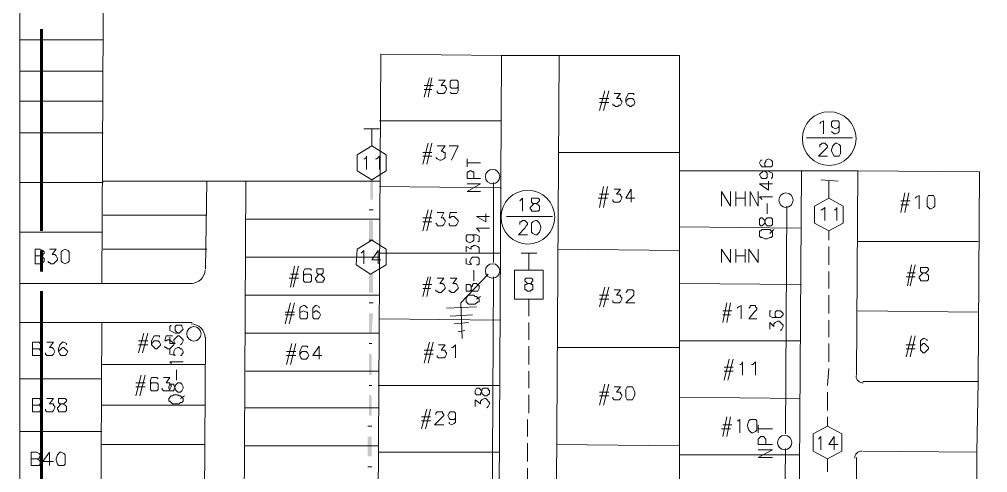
# Model space of a CAD drawing. Header units: millimetres. Extents: x 5.9 to 40.1, y 2 to 30.5.
# Drawn here: x 14.853 to 18.273, y 26.886 to 28.487 of the extents above; entities that cross this region are included whole.
import ezdxf

# ---------------------------------------------------------------- set-up
doc = ezdxf.new("R2010")
doc.units = ezdxf.units.MM
for name, color, linetype in [('PDF_0', 7, 'Continuous'), ('PDF_S24$BOUNDARY-NODE', 3, 'Continuous'), ('PDF_S24$CAAER01', 7, 'Continuous'), ('PDF_S24$Passives-TapOffs', 7, 'Continuous'), ('PDF_S24$POLE', 7, 'Continuous'), ('PDF_S24$STRAND', 7, 'Continuous'), ('PDF_S24$Symbols-SelfTerminating', 7, 'Continuous')]:
    doc.layers.add(name, color=color, linetype=linetype)
for name, color, linetype, true_color in [('PDF_S24$Cable-565', 23, 'Continuous', 0xdd8a6e), ('PDF_S24$LOTS', 254, 'Continuous', 0xdcdcdc), ('PDF_S24$ROAD', 8, 'Continuous', 0x808080), ('PDF_S24$SDU', 157, 'Continuous', 0x396472), ('PDF_S24$Symbols-EndOfLine', 15, 'Continuous', 0x954a4a), ('PDF_S24$Symbols-Ground', 12, 'Continuous', 0xb80000)]:
    doc.layers.add(name, color=color, linetype=linetype, true_color=true_color)

msp = doc.modelspace()

# ---------------------------------------------------------------- hatches: boundary and pattern name
at = {"layer": 'PDF_S24$CAAER01', "transparency": 33554559}
for points in [[(16.1023, 27.9206), (16.093, 27.9206), (16.1023, 27.8512)], [(16.1023, 27.8512), (16.093, 27.9206), (16.093, 27.8512)], [(16.1023, 27.7772), (16.0884, 27.7772), (16.1023, 27.7078)], [(16.1023, 27.7078), (16.0884, 27.7772), (16.0884, 27.7078)], [(16.1023, 27.5875), (16.0884, 27.5875), (16.1023, 27.5227)], [(16.1023, 27.5227), (16.0884, 27.5875), (16.0884, 27.5227)], [(16.1023, 27.4487), (16.0884, 27.4487), (16.0977, 27.3793)], [(16.0977, 27.3793), (16.0884, 27.4487), (16.0884, 27.3793)], [(16.0977, 27.3052), (16.0884, 27.3052), (16.0977, 27.2312)], [(16.0977, 27.2312), (16.0884, 27.3052), (16.0884, 27.2312)], [(16.0977, 27.1572), (16.0884, 27.1618), (16.0977, 27.0878)], [(16.0977, 27.0878), (16.0884, 27.1618), (16.0884, 27.0878)], [(16.0977, 27.0137), (16.0838, 27.0137), (16.0977, 26.9443)], [(16.0977, 26.9443), (16.0838, 27.0137), (16.0838, 26.9443)]]:
    msp.add_hatch(color=256, dxfattribs=at).paths.add_polyline_path(points)

# ---------------------------------------------------------------- linework, layer by layer
at = {"layer": 'PDF_0', "lineweight": 9}
msp.add_lwpolyline([(18.6934, 29.2162), (18.2168, 29.2625), (17.421, 29.3319), (16.9352, 29.4105), (16.4817, 29.4753), (16.1948, 29.5447), (16.0236, 29.6558), (15.8108, 29.8917), (15.5332, 30.1323), (14.853, 30.4562), (14.8576, 23.0438)], dxfattribs=at)
at = {"layer": 'PDF_S24$BOUNDARY-NODE', "lineweight": 60}
for points in [[(14.9317, 28.4527), (14.9317, 27.7402)], [(14.9317, 27.6708), (14.9317, 27.5967)], [(14.9317, 27.5273), (14.9317, 26.8148)]]:
    msp.add_lwpolyline(points, dxfattribs=at)
at = {"layer": 'PDF_S24$CAAER01', "lineweight": 0}
for points in [[(16.0884, 27.8142), (16.1023, 27.8142)], [(16.0884, 27.7078), (16.1023, 27.7078)], [(16.0884, 27.4857), (16.1023, 27.4857)], [(16.0884, 27.3423), (16.0977, 27.3423)], [(16.0884, 27.1942), (16.0977, 27.1942)], [(16.0838, 27.0508), (16.0977, 27.0508)], [(16.0838, 26.9073), (16.0977, 26.9073)]]:
    msp.add_lwpolyline(points, dxfattribs=at)
at = {"layer": 'PDF_S24$Cable-565', "lineweight": 13}
for points in [[(17.7125, 27.7078), (17.7125, 27.7402)], [(17.7125, 27.6199), (17.7125, 27.6847)], [(17.7125, 27.5366), (17.7125, 27.5967)], [(17.7125, 27.4487), (17.7125, 27.5135)], [(16.6529, 27.4394), (16.6529, 27.4996)], [(16.6529, 27.3561), (16.6529, 27.4163)], [(17.7125, 27.3654), (17.7125, 27.4255)], [(16.6529, 27.2682), (16.6529, 27.333)], [(17.7125, 27.2775), (17.7125, 27.3423)], [(16.6529, 27.1849), (16.6529, 27.2451)], [(17.7079, 27.1942), (17.7125, 27.2543)], [(16.6529, 27.097), (16.6529, 27.1618)], [(17.7079, 27.1063), (17.7079, 27.1711)], [(16.6483, 27.0137), (16.6483, 27.0739)], [(17.7079, 27.0508), (17.7079, 27.0831)], [(16.6483, 26.9258), (16.6483, 26.9906)], [(17.7079, 26.8888), (17.7079, 26.9351)], [(16.6483, 26.8425), (16.6483, 26.9027)]]:
    msp.add_lwpolyline(points, dxfattribs=at)
at = {"layer": 'PDF_S24$LOTS', "lineweight": 0}
for points in [[(15.1445, 27.5551), (15.1538, 29.392), (14.8537, 29.392)], [(14.8543, 28.4157), (15.1491, 28.4157)], [(16.0977, 23.053), (16.1301, 28.3648), (16.5557, 28.3602)], [(17.185, 23.053), (17.185, 28.3602), (16.7593, 28.3602)], [(14.8543, 28.3047), (15.1491, 28.3047)], [(14.8544, 28.1983), (15.1491, 28.1983)], [(16.5557, 28.1288), (16.1254, 28.1288)], [(14.8545, 28.0872), (15.1491, 28.0872)], [(16.7593, 28.0178), (17.185, 28.0178)], [(17.185, 23.909), (17.185, 27.953), (17.6153, 27.953)], [(18.24, 27.2081), (18.2446, 27.9484), (17.8143, 27.953)], [(14.8546, 27.9114), (15.1491, 27.9114)], [(15.1491, 27.916), (15.5147, 27.916)], [(15.6535, 27.916), (16.1254, 27.916)], [(16.5511, 27.8929), (16.1254, 27.8975)], [(15.1491, 27.7957), (15.5147, 27.7957)], [(15.6535, 27.7818), (16.1254, 27.7818)], [(17.6107, 27.7494), (17.185, 27.7541)], [(14.8547, 27.7356), (15.1445, 27.7356)], [(15.1491, 27.6754), (15.5147, 27.6754)], [(16.7547, 27.6754), (17.185, 27.6708)], [(17.8143, 27.7032), (18.24, 27.7032)], [(15.6535, 27.6476), (16.1254, 27.6476)], [(16.5511, 27.6615), (16.1254, 27.6615)], [(17.6107, 27.5505), (17.185, 27.5551)], [(15.6535, 27.5135), (16.1254, 27.5135)], [(17.8143, 27.4579), (18.24, 27.4533)], [(15.4869, 23.6406), (15.126, 23.6406), (15.1445, 27.4163)], [(16.5511, 27.4255), (16.1254, 27.4302)], [(15.6535, 27.3793), (16.1254, 27.3793)], [(17.6107, 27.3515), (17.185, 27.3515)], [(16.7547, 27.3284), (17.185, 27.3284)], [(15.1445, 27.2682), (15.51, 27.2682)], [(15.6535, 27.2451), (16.1208, 27.2451)], [(14.855, 27.2173), (15.1445, 27.2173)], [(16.5511, 27.1942), (16.1208, 27.1942)], [(15.1445, 27.1248), (15.51, 27.1248)], [(17.6107, 27.1479), (17.185, 27.1525)], [(15.6489, 27.1155), (16.1208, 27.1155)], [(14.8551, 27.0322), (15.1445, 27.0322)], [(15.1445, 26.986), (15.5054, 26.986)], [(15.6489, 26.9813), (16.1208, 26.9813)], [(16.5465, 26.9582), (16.1208, 26.9582)], [(16.7501, 26.986), (17.185, 26.9813)], [(18.2168, 23.053), (18.2354, 26.9582)], [(17.6061, 26.949), (17.185, 26.949)]]:
    msp.add_lwpolyline(points, dxfattribs=at)
at = {"layer": 'PDF_S24$Passives-TapOffs', "lineweight": 9}
for points in [[(16.0468, 28.0085), (16.0977, 28.0409), (16.1486, 28.0085), (16.1486, 27.953), (16.0977, 27.9206), (16.0468, 27.953)], [(17.6616, 27.8281), (17.7125, 27.8559), (17.7634, 27.8281), (17.7634, 27.7679), (17.7125, 27.7402), (17.6616, 27.7679)], [(16.0468, 27.6754), (16.0977, 27.7078), (16.1486, 27.6754), (16.1486, 27.6199), (16.093, 27.5875), (16.0422, 27.6199)], [(16.602, 27.4996), (16.602, 27.6014), (16.7038, 27.6014), (16.7038, 27.4996)], [(16.6437, 27.5736), (16.6622, 27.5736), (16.6668, 27.569), (16.6668, 27.5644), (16.6622, 27.5597), (16.6622, 27.5551), (16.6529, 27.5551), (16.6437, 27.5505), (16.639, 27.5505), (16.639, 27.532), (16.6437, 27.532), (16.6483, 27.5273), (16.6575, 27.5273), (16.6622, 27.532), (16.6668, 27.532), (16.6668, 27.5505), (16.6622, 27.5505), (16.6575, 27.5551), (16.6483, 27.5551), (16.639, 27.5644), (16.639, 27.569)], [(17.7588, 26.9628), (17.7079, 26.9351), (17.657, 26.9628), (17.657, 27.023), (17.7079, 27.0508), (17.7588, 27.023)]]:
    msp.add_lwpolyline(points, close=True, dxfattribs=at)
for points in [[(16.0699, 27.9947), (16.0745, 27.9947), (16.0792, 28.0039), (16.0792, 27.9576)], [(16.1116, 27.9947), (16.1162, 27.9947), (16.1254, 28.0039), (16.1254, 27.9576)], [(17.6847, 27.8142), (17.6894, 27.8142), (17.6986, 27.8235), (17.6986, 27.7772)], [(17.731, 27.8142), (17.7356, 27.8142), (17.7403, 27.8235), (17.7403, 27.7772)], [(16.0607, 27.6615), (16.0699, 27.6708), (16.0699, 27.6245)], [(16.1301, 27.6384), (16.0977, 27.6384), (16.1208, 27.6708), (16.1208, 27.6245)], [(17.6755, 27.0045), (17.6847, 27.0137), (17.6847, 26.9675)], [(17.7449, 26.986), (17.7125, 26.986), (17.731, 27.0137), (17.731, 26.9675)]]:
    msp.add_lwpolyline(points, dxfattribs=at)
at = {"layer": 'PDF_S24$POLE', "lineweight": 0}
for points in [[(16.4354, 27.9947), (16.4354, 27.9669)], [(16.4817, 27.9808), (16.4354, 27.9808)], [(17.4904, 27.9669), (17.5089, 27.9669), (17.5135, 27.9715), (17.5135, 27.9854), (17.5089, 27.99), (17.4997, 27.9947), (17.4904, 27.99), (17.4904, 27.9854), (17.4858, 27.9808), (17.4858, 27.9715), (17.4904, 27.9669), (17.4765, 27.9669), (17.4719, 27.9715), (17.4673, 27.9808), (17.4719, 27.99), (17.4765, 27.99)], [(16.4817, 27.9253), (16.4354, 27.9253), (16.4354, 27.9484), (16.4401, 27.9484), (16.4447, 27.953), (16.4493, 27.953), (16.454, 27.9484), (16.4586, 27.9484), (16.4586, 27.9253)], [(17.4812, 27.953), (17.495, 27.953), (17.5135, 27.9438), (17.5135, 27.9299), (17.5089, 27.9253)], [(17.4997, 27.916), (17.4997, 27.8836), (17.4673, 27.9068), (17.5135, 27.9068)], [(16.4817, 27.879), (16.4354, 27.879), (16.4817, 27.9068), (16.4354, 27.9068)], [(17.4765, 27.8512), (17.4673, 27.8605), (17.5135, 27.8605)], [(17.495, 27.8373), (17.495, 27.8003)], [(17.5182, 27.7448), (17.5043, 27.7309)], [(16.454, 27.7263), (16.4354, 27.7263), (16.4308, 27.7217), (16.4308, 27.7078), (16.4354, 27.7032), (16.4447, 27.6985), (16.454, 27.7032), (16.4586, 27.7078), (16.4586, 27.7217), (16.454, 27.7263), (16.4678, 27.7263), (16.4771, 27.7217), (16.4771, 27.7032), (16.4725, 27.7032)], [(16.4308, 27.6661), (16.4308, 27.6847), (16.4493, 27.6754), (16.4493, 27.6847), (16.454, 27.6847), (16.4586, 27.6893), (16.4632, 27.6893), (16.4725, 27.6847), (16.4771, 27.68), (16.4771, 27.6615), (16.4678, 27.6615)], [(16.4678, 27.6199), (16.4725, 27.6199), (16.4771, 27.6245), (16.4771, 27.643), (16.4725, 27.6476), (16.454, 27.6476), (16.4493, 27.643), (16.4447, 27.6338), (16.4447, 27.6291), (16.4493, 27.6245), (16.4493, 27.6199), (16.4308, 27.6245), (16.4308, 27.643)], [(16.4586, 27.6014), (16.4586, 27.5644)], [(16.4493, 27.532), (16.4447, 27.5273), (16.4308, 27.5273), (16.4308, 27.5505), (16.4447, 27.5505), (16.4493, 27.5458), (16.4493, 27.5412), (16.454, 27.5458), (16.454, 27.5505), (16.4586, 27.5551), (16.4678, 27.5551), (16.4771, 27.5458), (16.4771, 27.5366), (16.4725, 27.5273), (16.454, 27.5273), (16.4493, 27.532), (16.4493, 27.5412)], [(16.4817, 27.5088), (16.4678, 27.4996)], [(15.4175, 27.3793), (15.4036, 27.3793), (15.3851, 27.3885), (15.3851, 27.4024), (15.3897, 27.407)], [(15.4221, 27.3376), (15.4268, 27.3423), (15.4314, 27.3515), (15.4314, 27.3561), (15.4175, 27.37), (15.4129, 27.37), (15.399, 27.3561), (15.399, 27.3515), (15.4036, 27.3423), (15.3851, 27.3423), (15.3851, 27.3654)], [(15.4221, 27.3006), (15.4268, 27.3006), (15.4268, 27.3052), (15.4314, 27.3099), (15.4314, 27.3145), (15.4268, 27.3237), (15.4221, 27.3237), (15.4175, 27.3284), (15.4129, 27.3284), (15.4036, 27.3237), (15.399, 27.3145), (15.399, 27.3052), (15.4036, 27.3006), (15.3851, 27.3052), (15.3851, 27.3237)], [(15.3897, 27.2682), (15.3897, 27.2728), (15.3851, 27.2775), (15.4314, 27.2775)], [(15.4083, 27.2497), (15.4083, 27.2127)], [(15.436, 27.1572), (15.4221, 27.1479)], [(17.4626, 27.0554), (17.4626, 27.0276)], [(17.5135, 27.0415), (17.4626, 27.0415)], [(17.5135, 26.986), (17.4626, 26.986), (17.4626, 27.0045), (17.4719, 27.0137), (17.4812, 27.0137), (17.4904, 27.0045), (17.4904, 26.986)], [(17.5135, 26.9397), (17.4626, 26.9397), (17.5135, 26.9675), (17.4626, 26.9675)]]:
    msp.add_lwpolyline(points, dxfattribs=at)
for points in [[(17.4904, 27.9484), (17.495, 27.9438), (17.495, 27.9299), (17.4904, 27.9253), (17.4765, 27.9253), (17.4719, 27.9299), (17.4673, 27.9391), (17.4812, 27.953)], [(17.4673, 27.7633), (17.4673, 27.7818), (17.4719, 27.7864), (17.4765, 27.7864), (17.4858, 27.7772), (17.4858, 27.7726), (17.4904, 27.7633), (17.495, 27.7587), (17.5089, 27.7587), (17.5135, 27.7633), (17.5135, 27.7818), (17.5089, 27.7864), (17.495, 27.7864), (17.4904, 27.7818), (17.4858, 27.7726), (17.4858, 27.7679), (17.4765, 27.7587), (17.4719, 27.7587)], [(17.4673, 27.7217), (17.4673, 27.7402), (17.4719, 27.7402), (17.4765, 27.7448), (17.5043, 27.7448), (17.5135, 27.7356), (17.5135, 27.7217), (17.5089, 27.717), (17.5043, 27.717), (17.495, 27.7124), (17.4858, 27.7124), (17.4765, 27.717), (17.4719, 27.717)], [(16.4308, 27.4903), (16.4308, 27.5042), (16.4401, 27.5135), (16.4586, 27.5135), (16.4632, 27.5088), (16.4678, 27.5088), (16.4771, 27.4996), (16.4771, 27.4903), (16.4725, 27.4903), (16.4632, 27.4811), (16.4401, 27.4811)], [(15.4083, 27.3839), (15.4036, 27.3885), (15.4036, 27.4024), (15.4083, 27.407), (15.4268, 27.407), (15.4268, 27.4024), (15.4314, 27.3932), (15.4175, 27.3793)], [(15.3805, 27.1849), (15.3805, 27.1896), (15.3851, 27.1988), (15.399, 27.1988), (15.399, 27.1942), (15.4036, 27.1849), (15.4036, 27.1803), (15.4129, 27.1711), (15.4221, 27.1711), (15.4268, 27.1757), (15.4314, 27.1849), (15.4314, 27.1896), (15.4268, 27.1988), (15.4221, 27.2034), (15.4129, 27.2034), (15.4036, 27.1942), (15.4036, 27.1896), (15.399, 27.1803), (15.399, 27.1757), (15.3851, 27.1757)], [(15.3805, 27.1387), (15.3805, 27.1479), (15.3897, 27.1572), (15.3944, 27.1572), (15.399, 27.1618), (15.4129, 27.1618), (15.4175, 27.1572), (15.4221, 27.1572), (15.4314, 27.1479), (15.4314, 27.1387), (15.4268, 27.134), (15.4221, 27.134), (15.4175, 27.1294), (15.3944, 27.1294), (15.3851, 27.1387)]]:
    msp.add_lwpolyline(points, close=True, dxfattribs=at)
for centre in [(16.5245, 27.9321), (17.561, 27.8488), (16.5245, 27.5989), (15.4695, 27.3768), (17.5564, 26.9928)]:
    msp.add_circle(centre, 0.0254, dxfattribs=at)
at = {"layer": 'PDF_S24$ROAD', "lineweight": 0}
for points in [[(16.528, 23.053), (16.5557, 28.3602), (16.7593, 28.3602), (16.7269, 23.053)], [(17.8097, 27.2312), (17.8143, 27.953), (17.6153, 27.953), (17.5829, 23.053)], [(15.51, 27.606), (15.5147, 27.916), (15.6535, 27.916), (15.6303, 23.5018)], [(14.8548, 27.5551), (15.4638, 27.5551)], [(14.8549, 27.4163), (15.4638, 27.4163)], [(15.4869, 23.5805), (15.51, 27.3654)], [(17.8328, 27.2081), (18.24, 27.2081), (18.2354, 26.9582), (17.8328, 26.9628)], [(17.7865, 23.053), (17.8097, 26.9397)]]:
    msp.add_lwpolyline(points, dxfattribs=at)
for centre, radius, start, end in [((15.4602, 27.6036), 0.0486, 270, 359.6595), ((15.4602, 27.3629), 0.0486, 359.6593, 90.0001), ((17.834, 27.2288), 0.0254, 179.6593, 269.6596), ((17.8294, 26.9372), 0.0254, 89.6593, 179.6596)]:
    msp.add_arc(centre, radius, start, end, dxfattribs=at)
at = {"layer": 'PDF_S24$SDU', "lineweight": 0}
for points in [[(16.2828, 28.2121), (16.3013, 28.2815)], [(16.3151, 28.2538), (16.2828, 28.2538)], [(16.2966, 28.2121), (16.3105, 28.2815)], [(16.3337, 28.2723), (16.3568, 28.2723), (16.3429, 28.2538), (16.3568, 28.2538), (16.3568, 28.2491), (16.3614, 28.2445), (16.3614, 28.2399), (16.3568, 28.2306), (16.3522, 28.226), (16.3337, 28.226), (16.329, 28.2306), (16.329, 28.2353)], [(16.4031, 28.2491), (16.4031, 28.2677), (16.3984, 28.2723), (16.3799, 28.2723), (16.3753, 28.2677), (16.3753, 28.2491), (16.3799, 28.2445), (16.3984, 28.2445), (16.4031, 28.2491), (16.4031, 28.2353), (16.3984, 28.226), (16.3799, 28.226), (16.3753, 28.2306)], [(16.3105, 28.2399), (16.2828, 28.2399)], [(16.9028, 28.1659), (16.9213, 28.2353)], [(16.9167, 28.1659), (16.9352, 28.2353)], [(16.9537, 28.226), (16.9768, 28.226), (16.9629, 28.2075), (16.9768, 28.2075), (16.9768, 28.2029), (16.9814, 28.1983), (16.9814, 28.1936), (16.9768, 28.1844), (16.9722, 28.1844), (16.9676, 28.1797), (16.9583, 28.1797), (16.9537, 28.1844), (16.949, 28.1844), (16.949, 28.189)], [(16.9953, 28.1936), (16.9953, 28.2075), (17.0046, 28.226), (17.0231, 28.226), (17.0231, 28.2214)], [(16.9352, 28.2075), (16.9028, 28.2075)], [(16.9352, 28.1936), (16.9028, 28.1936)], [(16.2781, 27.9762), (16.2966, 28.0502)], [(16.292, 27.9762), (16.3105, 28.0502)], [(16.3105, 28.0178), (16.2781, 28.0178)], [(16.329, 28.0409), (16.3568, 28.0409), (16.3429, 28.0224), (16.3475, 28.0224), (16.3522, 28.0178), (16.3568, 28.0178), (16.3568, 27.9993), (16.3522, 27.9947), (16.3429, 27.99), (16.3383, 27.99), (16.329, 27.9947), (16.3244, 27.9993)], [(16.3707, 28.0409), (16.4031, 28.0409), (16.3799, 27.99)], [(16.3105, 28.0039), (16.2781, 28.0039)], [(16.9028, 27.8235), (16.9167, 27.8975)], [(16.9167, 27.8235), (16.9305, 27.8975)], [(16.9537, 27.8882), (16.9768, 27.8882), (16.9629, 27.8697), (16.9768, 27.8697), (16.9768, 27.8651), (16.9814, 27.8605), (16.9814, 27.8559), (16.9768, 27.8466), (16.9722, 27.842), (16.9537, 27.842), (16.949, 27.8466), (16.949, 27.8512)], [(17.0277, 27.8559), (16.9953, 27.8559), (17.0138, 27.8882), (17.0138, 27.842)], [(17.3331, 27.8281), (17.3331, 27.879), (17.3655, 27.8281), (17.3655, 27.879)], [(17.384, 27.8281), (17.384, 27.879)], [(17.4164, 27.8281), (17.4164, 27.879)], [(17.4349, 27.8281), (17.4349, 27.879), (17.4626, 27.8281), (17.4626, 27.879)], [(16.9305, 27.8559), (16.8981, 27.8559)], [(16.9352, 27.8697), (16.9028, 27.8697)], [(17.4164, 27.8559), (17.384, 27.8559)], [(17.967, 27.805), (17.9809, 27.8744)], [(17.9994, 27.8466), (17.967, 27.8466)], [(17.9809, 27.805), (17.9947, 27.8744)], [(18.0179, 27.8559), (18.0225, 27.8605), (18.0318, 27.8651), (18.0318, 27.8188)], [(16.2781, 27.7402), (16.2966, 27.8142)], [(16.292, 27.7402), (16.3105, 27.8142)], [(17.9947, 27.8327), (17.967, 27.8327)], [(16.3105, 27.7864), (16.2781, 27.7864)], [(16.329, 27.805), (16.3522, 27.805), (16.3429, 27.7864), (16.3522, 27.7864), (16.3522, 27.7818), (16.3568, 27.7772), (16.3568, 27.7726), (16.3522, 27.7633), (16.3475, 27.7587), (16.329, 27.7587), (16.329, 27.7633), (16.3244, 27.7679)], [(16.3707, 27.7679), (16.3707, 27.7633), (16.3753, 27.7587), (16.3938, 27.7587), (16.3984, 27.7633), (16.4031, 27.7726), (16.4031, 27.7772), (16.3892, 27.7911), (16.3799, 27.7911), (16.3753, 27.7864), (16.3707, 27.7864), (16.3753, 27.805), (16.3984, 27.805)], [(16.3105, 27.7726), (16.2781, 27.7726)], [(14.927, 27.6523), (14.9363, 27.6476), (14.9409, 27.643), (14.9409, 27.6338), (14.9363, 27.6291), (14.927, 27.6245), (14.9085, 27.6245), (14.9085, 27.6754), (14.927, 27.6754), (14.9363, 27.6708), (14.9409, 27.6661), (14.9409, 27.6615), (14.9363, 27.6569), (14.9363, 27.6523), (14.9085, 27.6523)], [(14.9594, 27.6754), (14.9826, 27.6754), (14.9687, 27.6569), (14.9779, 27.6569), (14.9826, 27.6523), (14.9872, 27.643), (14.9872, 27.6384), (14.9733, 27.6245), (14.9641, 27.6245), (14.9594, 27.6291), (14.9548, 27.6291), (14.9548, 27.6338)], [(17.3331, 27.6291), (17.3331, 27.6754), (17.3655, 27.6291), (17.3655, 27.6754)], [(17.384, 27.6291), (17.384, 27.6754)], [(17.4164, 27.6291), (17.4164, 27.6754)], [(17.4303, 27.6291), (17.4303, 27.6754), (17.4626, 27.6291), (17.4626, 27.6754)], [(17.4164, 27.6523), (17.384, 27.6523)], [(15.8108, 27.5412), (15.8247, 27.6152)], [(15.8201, 27.5412), (15.8386, 27.6152)], [(15.8571, 27.5829), (15.8571, 27.5644), (15.8617, 27.5597), (15.8802, 27.5597), (15.8848, 27.5644), (15.8848, 27.5829), (15.8802, 27.5875), (15.8617, 27.5875), (15.8571, 27.5829), (15.8571, 27.5967), (15.8617, 27.606), (15.8802, 27.606), (15.8848, 27.6014)], [(17.9901, 27.5458), (18.004, 27.6199)], [(17.9994, 27.5458), (18.0179, 27.6199)], [(15.8386, 27.5736), (15.8062, 27.5736)], [(15.8386, 27.5875), (15.8108, 27.5875)], [(16.2781, 27.5088), (16.2966, 27.5782)], [(16.292, 27.5088), (16.3059, 27.5782)], [(16.329, 27.5736), (16.3522, 27.5736), (16.3383, 27.5551), (16.3475, 27.5551), (16.3522, 27.5505), (16.3568, 27.5412), (16.3568, 27.5366), (16.3429, 27.5227), (16.3337, 27.5227), (16.329, 27.5273), (16.3244, 27.5273), (16.3244, 27.532)], [(16.3753, 27.5736), (16.3984, 27.5736), (16.3845, 27.5551), (16.3938, 27.5551), (16.3984, 27.5505), (16.4031, 27.5412), (16.4031, 27.5366), (16.3892, 27.5227), (16.3799, 27.5227), (16.3753, 27.5273), (16.3707, 27.5273), (16.3707, 27.532)], [(18.0179, 27.5782), (17.9855, 27.5782)], [(18.0179, 27.5921), (17.9901, 27.5921)], [(16.3105, 27.5505), (16.2781, 27.5505)], [(16.3059, 27.5366), (16.2781, 27.5366)], [(16.9028, 27.4718), (16.9213, 27.5412)], [(16.9167, 27.4718), (16.9352, 27.5412)], [(16.9352, 27.5135), (16.9028, 27.5135)], [(16.9537, 27.532), (16.9768, 27.532), (16.9629, 27.5135), (16.9768, 27.5135), (16.9768, 27.5088), (16.9814, 27.5042), (16.9814, 27.4996), (16.9768, 27.4903), (16.9722, 27.4857), (16.9537, 27.4857), (16.949, 27.4903), (16.949, 27.4949)], [(17.0277, 27.4857), (16.9953, 27.4857), (17.0231, 27.5135), (17.0231, 27.5273), (17.0185, 27.532), (16.9999, 27.532), (16.9999, 27.5273), (16.9953, 27.5227)], [(15.7923, 27.4117), (15.8108, 27.4857)], [(15.8062, 27.4117), (15.8247, 27.4857)], [(15.8432, 27.444), (15.8432, 27.4533), (15.8432, 27.444), (15.8432, 27.4348), (15.8478, 27.4302), (15.8663, 27.4302), (15.871, 27.4348), (15.871, 27.4533), (15.8663, 27.4533), (15.8571, 27.4579), (15.8478, 27.4533), (15.8432, 27.4533), (15.8432, 27.4672), (15.8478, 27.4718), (15.8571, 27.4764), (15.8617, 27.4764), (15.871, 27.4672)], [(15.8895, 27.444), (15.8895, 27.4533), (15.8895, 27.444), (15.8895, 27.4348), (15.8941, 27.4302), (15.908, 27.4302), (15.9126, 27.4348), (15.9172, 27.444), (15.9126, 27.4533), (15.908, 27.4533), (15.9033, 27.4579), (15.8987, 27.4579), (15.8941, 27.4533), (15.8895, 27.4533), (15.8895, 27.4672), (15.8987, 27.4764), (15.9033, 27.4764), (15.9126, 27.4718), (15.9126, 27.4672)], [(16.9352, 27.4996), (16.9028, 27.4996)], [(17.3377, 27.4163), (17.3516, 27.4857)], [(17.3516, 27.4163), (17.3655, 27.4857)], [(17.3886, 27.4672), (17.3932, 27.4718), (17.4025, 27.4764), (17.4025, 27.4302)], [(17.458, 27.4302), (17.4303, 27.4302), (17.4488, 27.4533), (17.458, 27.4626), (17.458, 27.4672), (17.4534, 27.4718), (17.4534, 27.4764), (17.4349, 27.4764), (17.4349, 27.4718), (17.4303, 27.4672)], [(15.8247, 27.4533), (15.7923, 27.4533)], [(15.8247, 27.444), (15.7923, 27.444)], [(17.3701, 27.4579), (17.3377, 27.4579)], [(17.3655, 27.444), (17.3377, 27.444)], [(15.2741, 27.3099), (15.2926, 27.3793)], [(15.2879, 27.3099), (15.3065, 27.3793)], [(15.3203, 27.3376), (15.3203, 27.3515), (15.3296, 27.37), (15.3481, 27.37), (15.3481, 27.3654)], [(15.3666, 27.333), (15.3666, 27.3284), (15.3712, 27.3284), (15.3759, 27.3237), (15.3851, 27.3237), (15.399, 27.3376), (15.399, 27.3423), (15.3851, 27.3561), (15.3759, 27.3561), (15.3712, 27.3515), (15.3666, 27.3515), (15.3712, 27.37), (15.3944, 27.37)], [(17.9855, 27.296), (18.004, 27.37)], [(17.9994, 27.296), (18.0179, 27.37)], [(14.9224, 27.3237), (14.927, 27.3191), (14.9317, 27.3191), (14.9317, 27.3052), (14.927, 27.3006), (14.8993, 27.3006), (14.8993, 27.3469), (14.9224, 27.3469), (14.927, 27.3423), (14.9317, 27.3423), (14.9317, 27.3284), (14.927, 27.3237), (14.8993, 27.3237)], [(14.9502, 27.3469), (14.9733, 27.3469), (14.9594, 27.3284), (14.9687, 27.3284), (14.9733, 27.3237), (14.9779, 27.3145), (14.9733, 27.3052), (14.9687, 27.3006), (14.9502, 27.3006), (14.9455, 27.3052), (14.9455, 27.3099)], [(14.9918, 27.3145), (15.0057, 27.3284), (15.0103, 27.3284), (15.0242, 27.3145), (15.0196, 27.3052), (15.015, 27.3006), (15.0011, 27.3006), (14.9964, 27.3052), (14.9918, 27.3145), (14.9918, 27.3237), (14.9964, 27.3376), (15.0057, 27.3469), (15.0103, 27.3469), (15.0196, 27.3423), (15.0196, 27.3376)], [(15.3065, 27.3515), (15.2741, 27.3515)], [(15.3065, 27.3376), (15.2741, 27.3376)], [(15.7969, 27.2682), (15.8154, 27.3423)], [(15.8108, 27.2682), (15.8293, 27.3423)], [(15.8432, 27.3006), (15.8432, 27.3145), (15.8524, 27.333), (15.871, 27.333), (15.871, 27.3284)], [(15.9218, 27.3006), (15.8895, 27.3006), (15.9126, 27.333), (15.9126, 27.2867)], [(16.2828, 27.2728), (16.3013, 27.3469)], [(16.2966, 27.2728), (16.3151, 27.3469)], [(16.3337, 27.3376), (16.3568, 27.3376), (16.3429, 27.3191), (16.3568, 27.3191), (16.3568, 27.3145), (16.3614, 27.3099), (16.3614, 27.3052), (16.3568, 27.296), (16.3522, 27.2914), (16.3337, 27.2914), (16.329, 27.296), (16.329, 27.3006)], [(16.3799, 27.3284), (16.3845, 27.3284), (16.3938, 27.3376), (16.3938, 27.2914)], [(18.0179, 27.3376), (17.9855, 27.3376)], [(18.0364, 27.333), (18.0364, 27.3191), (18.0456, 27.3099), (18.0503, 27.3099), (18.0642, 27.3237), (18.0642, 27.3284), (18.0503, 27.3423), (18.0456, 27.3423), (18.0364, 27.333), (18.0364, 27.3515), (18.0456, 27.3608), (18.0503, 27.3608), (18.0595, 27.3561), (18.0595, 27.3515)], [(15.8293, 27.3145), (15.7969, 27.3145)], [(15.8293, 27.3006), (15.7969, 27.3006)], [(16.3151, 27.3191), (16.2828, 27.3191)], [(16.3151, 27.3052), (16.2828, 27.3052)], [(18.0179, 27.3237), (17.9855, 27.3237)], [(17.3423, 27.2127), (17.3608, 27.2867)], [(17.3562, 27.2127), (17.3747, 27.2867)], [(17.3979, 27.2682), (17.4025, 27.2682), (17.4071, 27.2775), (17.4071, 27.2312)], [(17.4395, 27.2682), (17.4441, 27.2682), (17.4534, 27.2775), (17.4534, 27.2312)], [(15.2648, 27.1572), (15.2833, 27.2312)], [(15.2787, 27.1572), (15.2972, 27.2312)], [(17.3747, 27.259), (17.3423, 27.259)], [(17.3747, 27.2451), (17.3423, 27.2451)], [(15.2972, 27.2034), (15.2648, 27.2034)], [(15.3157, 27.1988), (15.3157, 27.1803), (15.3203, 27.1757), (15.3388, 27.1757), (15.3435, 27.1803), (15.3435, 27.1988), (15.3388, 27.2034), (15.3203, 27.2034), (15.3157, 27.1988), (15.3157, 27.2127), (15.3203, 27.222), (15.3388, 27.222), (15.3435, 27.2173)], [(15.362, 27.222), (15.3851, 27.222), (15.3712, 27.2034), (15.3851, 27.2034), (15.3851, 27.1988), (15.3897, 27.1942), (15.3897, 27.1896), (15.3851, 27.1803), (15.3805, 27.1757), (15.362, 27.1757), (15.3574, 27.1803), (15.3574, 27.1849)], [(16.9028, 27.1248), (16.9213, 27.1988)], [(16.9167, 27.1248), (16.9352, 27.1988)], [(15.2972, 27.1896), (15.2648, 27.1896)], [(16.9352, 27.1711), (16.9028, 27.1711)], [(16.9537, 27.1896), (16.9768, 27.1896), (16.9629, 27.1711), (16.9768, 27.1711), (16.9768, 27.1664), (16.9814, 27.1618), (16.9814, 27.1572), (16.9768, 27.1479), (16.9722, 27.1433), (16.9537, 27.1433), (16.949, 27.1479), (16.949, 27.1525)], [(14.9178, 27.1248), (14.927, 27.1248), (14.927, 27.1202), (14.9317, 27.1155), (14.9317, 27.1109), (14.927, 27.1063), (14.927, 27.1017), (14.8993, 27.1017), (14.8993, 27.1479), (14.927, 27.1479), (14.927, 27.1433), (14.9317, 27.1387), (14.9317, 27.134), (14.927, 27.1294), (14.9178, 27.1248), (14.8993, 27.1248)], [(14.9502, 27.1479), (14.9733, 27.1479), (14.9594, 27.1294), (14.9733, 27.1294), (14.9733, 27.1248), (14.9779, 27.1202), (14.9779, 27.1155), (14.9733, 27.1063), (14.9687, 27.1017), (14.9502, 27.1017), (14.9455, 27.1063), (14.9455, 27.1109)], [(16.9352, 27.1572), (16.9028, 27.1572)], [(16.2735, 27.0415), (16.292, 27.1109)], [(16.2874, 27.0415), (16.3059, 27.1109)], [(16.3244, 27.0924), (16.3244, 27.097), (16.329, 27.1017), (16.3475, 27.1017), (16.3475, 27.097), (16.3522, 27.0924), (16.3522, 27.0878), (16.3198, 27.0554), (16.3522, 27.0554)], [(16.3938, 27.0785), (16.3938, 27.097), (16.3892, 27.1017), (16.3753, 27.1017), (16.3707, 27.097), (16.366, 27.0878), (16.3707, 27.0785), (16.3753, 27.0739), (16.3892, 27.0739), (16.3938, 27.0785), (16.3938, 27.0646), (16.3892, 27.06), (16.3799, 27.0554), (16.3707, 27.06), (16.3707, 27.0646)], [(16.3059, 27.0831), (16.2735, 27.0831)], [(16.3059, 27.0693), (16.2735, 27.0693)], [(17.3377, 27.0137), (17.3516, 27.0831)], [(17.3701, 27.0554), (17.3377, 27.0554)], [(17.3516, 27.0137), (17.3655, 27.0831)], [(17.3886, 27.0693), (17.3932, 27.0693), (17.3979, 27.0739), (17.3979, 27.0276)], [(17.3655, 27.0415), (17.3331, 27.0415)], [(14.9132, 26.9351), (14.9224, 26.9305), (14.927, 26.9258), (14.927, 26.9166), (14.9224, 26.9119), (14.8947, 26.9119), (14.8947, 26.9582), (14.9132, 26.9582), (14.9224, 26.9536), (14.927, 26.949), (14.927, 26.9443), (14.9224, 26.9397), (14.9224, 26.9351), (14.8947, 26.9351)], [(14.9733, 26.9258), (14.9363, 26.9258), (14.9594, 26.9582), (14.9594, 26.9119)]]:
    msp.add_lwpolyline(points, dxfattribs=at)
for points in [[(16.9999, 28.2029), (17.0046, 28.2075), (17.0185, 28.2075), (17.0231, 28.2029), (17.0277, 28.1936), (17.0231, 28.1844), (17.0185, 28.1844), (17.0138, 28.1797), (17.0092, 28.1797), (17.0046, 28.1844), (16.9999, 28.1844), (16.9953, 28.1936)], [(18.0642, 27.8651), (18.0827, 27.8651), (18.0873, 27.8559), (18.0873, 27.8281), (18.0827, 27.8235), (18.0734, 27.8188), (18.0688, 27.8188), (18.0595, 27.8281), (18.0595, 27.8559)], [(15.015, 27.6754), (15.0242, 27.6708), (15.0288, 27.6661), (15.0288, 27.6338), (15.0242, 27.6291), (15.015, 27.6245), (15.0057, 27.6291), (15.0011, 27.6338), (15.0011, 27.6661), (15.0057, 27.6708)], [(15.9033, 27.606), (15.9265, 27.606), (15.9265, 27.5921), (15.9218, 27.5875), (15.9126, 27.5875), (15.8987, 27.5736), (15.8987, 27.569), (15.9033, 27.5644), (15.9033, 27.5597), (15.9265, 27.5597), (15.9265, 27.5644), (15.9311, 27.569), (15.9311, 27.5736), (15.9172, 27.5875), (15.908, 27.5875), (15.9033, 27.5921)], [(18.0364, 27.6106), (18.0595, 27.6106), (18.0642, 27.606), (18.0642, 27.6014), (18.0549, 27.5921), (18.0456, 27.5921), (18.0318, 27.5782), (18.0318, 27.5736), (18.0364, 27.569), (18.0364, 27.5644), (18.0595, 27.5644), (18.0642, 27.569), (18.0642, 27.5829), (18.0595, 27.5875), (18.0503, 27.5921), (18.041, 27.5921), (18.0364, 27.5967)], [(15.325, 27.3469), (15.3296, 27.3515), (15.3435, 27.3515), (15.3481, 27.3469), (15.3527, 27.3376), (15.3388, 27.3237), (15.3342, 27.3237), (15.3203, 27.3376)], [(15.8478, 27.3099), (15.8524, 27.3145), (15.8663, 27.3145), (15.871, 27.3099), (15.8756, 27.3006), (15.871, 27.2914), (15.8663, 27.2867), (15.8524, 27.2867), (15.8478, 27.2914), (15.8432, 27.3006)], [(16.9999, 27.1896), (17.0185, 27.1896), (17.0277, 27.1711), (17.0277, 27.1618), (17.0185, 27.1433), (16.9999, 27.1433), (16.9953, 27.1525), (16.9953, 27.1803)], [(14.9918, 27.1479), (15.015, 27.1479), (15.0196, 27.1433), (15.0196, 27.1387), (15.0103, 27.1294), (15.0011, 27.1294), (14.9872, 27.1155), (14.9872, 27.1109), (14.9918, 27.1063), (14.9918, 27.1017), (15.015, 27.1017), (15.0196, 27.1063), (15.0196, 27.1202), (15.015, 27.1248), (15.0057, 27.1294), (14.9964, 27.1294), (14.9918, 27.134)], [(17.4349, 27.0739), (17.4534, 27.0739), (17.458, 27.0693), (17.458, 27.0369), (17.4534, 27.0322), (17.4441, 27.0276), (17.4395, 27.0276), (17.4303, 27.0369), (17.4256, 27.0508), (17.4256, 27.0554), (17.4303, 27.0693)], [(14.9964, 26.9582), (15.0011, 26.9582), (15.0103, 26.9536), (15.015, 26.949), (15.015, 26.9166), (15.0103, 26.9119), (14.9918, 26.9119), (14.9872, 26.9166), (14.9826, 26.9305), (14.9826, 26.9351), (14.9872, 26.949)]]:
    msp.add_lwpolyline(points, close=True, dxfattribs=at)
at = {"layer": 'PDF_S24$STRAND', "color": 254, "lineweight": 0, "true_color": 0xdcdcdc}
for points in [[(16.528, 27.9114), (16.528, 27.6291)], [(17.5644, 27.8281), (17.5598, 27.023)], [(16.528, 27.5782), (16.5234, 26.7222)], [(17.5598, 26.9721), (17.5552, 26.5464)]]:
    msp.add_lwpolyline(points, dxfattribs=at)
at = {"layer": 'PDF_S24$STRAND', "lineweight": 0}
for points in [[(16.5002, 27.8003), (16.5002, 27.7726), (16.4678, 27.7911), (16.5141, 27.7911)], [(16.4771, 27.7356), (16.4771, 27.7402), (16.4678, 27.7494), (16.5141, 27.7494)], [(17.5274, 27.4348), (17.5413, 27.4348), (17.5506, 27.444), (17.5506, 27.4487), (17.5413, 27.4579), (17.5274, 27.4579), (17.5228, 27.4533), (17.5228, 27.4394), (17.5274, 27.4348), (17.5135, 27.4348), (17.5043, 27.4394), (17.5043, 27.4579), (17.5089, 27.4579)], [(17.5043, 27.3932), (17.5043, 27.4163), (17.5182, 27.4024), (17.5182, 27.4117), (17.5228, 27.4163), (17.532, 27.4209), (17.5367, 27.4209), (17.5506, 27.407), (17.5506, 27.4024), (17.5459, 27.3932), (17.5413, 27.3885)], [(16.4632, 27.1202), (16.4632, 27.1433), (16.4817, 27.1294), (16.4817, 27.1387), (16.4863, 27.1433), (16.4956, 27.1479), (16.5002, 27.1479), (16.5141, 27.134), (16.5141, 27.1294), (16.5095, 27.1202), (16.5049, 27.1155)]]:
    msp.add_lwpolyline(points, dxfattribs=at)
msp.add_lwpolyline([(16.4632, 27.1664), (16.4632, 27.1757), (16.4678, 27.1849), (16.4771, 27.1849), (16.4817, 27.1803), (16.4863, 27.1711), (16.4863, 27.1664), (16.4956, 27.1572), (16.5049, 27.1572), (16.5141, 27.1664), (16.5141, 27.1757), (16.5095, 27.1803), (16.5095, 27.1849), (16.491, 27.1849), (16.4863, 27.1803), (16.4863, 27.1757), (16.4817, 27.1664), (16.4817, 27.1618), (16.4678, 27.1618)], close=True, dxfattribs=at)
at = {"layer": 'PDF_S24$Symbols-EndOfLine', "lineweight": 0}
for points in [[(17.6801, 28.1196), (17.6847, 28.1242), (17.694, 28.1288), (17.694, 28.0826)], [(17.7495, 28.1103), (17.7495, 28.1242), (17.7449, 28.1288), (17.7264, 28.1288), (17.7218, 28.1242), (17.7218, 28.1103), (17.7264, 28.1057), (17.7356, 28.1011), (17.7449, 28.1057), (17.7495, 28.1103), (17.7495, 28.0918), (17.7449, 28.0872), (17.7356, 28.0826), (17.731, 28.0826), (17.7218, 28.0918)], [(17.7958, 28.0687), (17.6338, 28.0687)], [(17.6801, 28.0363), (17.6801, 28.0456), (17.6847, 28.0456), (17.6894, 28.0502), (17.6986, 28.0502), (17.7079, 28.0409), (17.7079, 28.0363), (17.6755, 28.0039), (17.7079, 28.0039)], [(16.6205, 27.8466), (16.6298, 27.8559), (16.6298, 27.8096)], [(16.7362, 27.7911), (16.5743, 27.7911)], [(16.6205, 27.7633), (16.6205, 27.7726), (16.6252, 27.7726), (16.6298, 27.7772), (16.639, 27.7772), (16.6483, 27.7679), (16.6483, 27.7633), (16.6437, 27.7587), (16.639, 27.7494), (16.6159, 27.7263), (16.6483, 27.7263)]]:
    msp.add_lwpolyline(points, dxfattribs=at)
for points in [[(17.7356, 28.0502), (17.7403, 28.0502), (17.7495, 28.0456), (17.7541, 28.0409), (17.7541, 28.0132), (17.7495, 28.0039), (17.731, 28.0039), (17.7218, 28.0224), (17.7218, 28.0271), (17.7264, 28.0409)], [(16.6622, 27.8559), (16.6853, 27.8559), (16.6899, 27.8512), (16.6899, 27.8466), (16.6807, 27.8373), (16.6714, 27.8373), (16.6575, 27.8235), (16.6575, 27.8188), (16.6622, 27.8142), (16.6622, 27.8096), (16.6853, 27.8096), (16.6899, 27.8142), (16.6899, 27.8281), (16.6853, 27.8327), (16.6761, 27.8373), (16.6668, 27.8373), (16.6622, 27.842)], [(16.6761, 27.7772), (16.6807, 27.7772), (16.6899, 27.7679), (16.6946, 27.7541), (16.6946, 27.7494), (16.6899, 27.7356), (16.6807, 27.7263), (16.6761, 27.7263), (16.6668, 27.7309), (16.6622, 27.7356), (16.6622, 27.7679), (16.6668, 27.7726)]]:
    msp.add_lwpolyline(points, close=True, dxfattribs=at)
for centre in [(17.7137, 28.0663), (16.6494, 27.7886)]:
    msp.add_circle(centre, 0.0949, dxfattribs=at)
at = {"layer": 'PDF_S24$Symbols-Ground', "lineweight": 0}
for points in [[(16.4169, 27.3608), (16.4123, 27.4857), (16.5095, 27.5875)], [(16.4678, 27.4718), (16.3614, 27.4672)], [(16.454, 27.444), (16.3753, 27.4394)], [(16.4401, 27.4163), (16.3892, 27.4117)], [(16.4262, 27.3885), (16.4031, 27.3839)]]:
    msp.add_lwpolyline(points, dxfattribs=at)
at = {"layer": 'PDF_S24$Symbols-SelfTerminating', "lineweight": 9}
for points in [[(16.0699, 28.1011), (16.1254, 28.1011)], [(16.0977, 28.1011), (16.0977, 28.0409)], [(17.6847, 27.9206), (17.7449, 27.916)], [(17.7125, 27.916), (17.7125, 27.8559)], [(16.6252, 27.6615), (16.6807, 27.6615)], [(16.6529, 27.6615), (16.6529, 27.6014)]]:
    msp.add_lwpolyline(points, dxfattribs=at)

doc.saveas('drawing.dxf')
